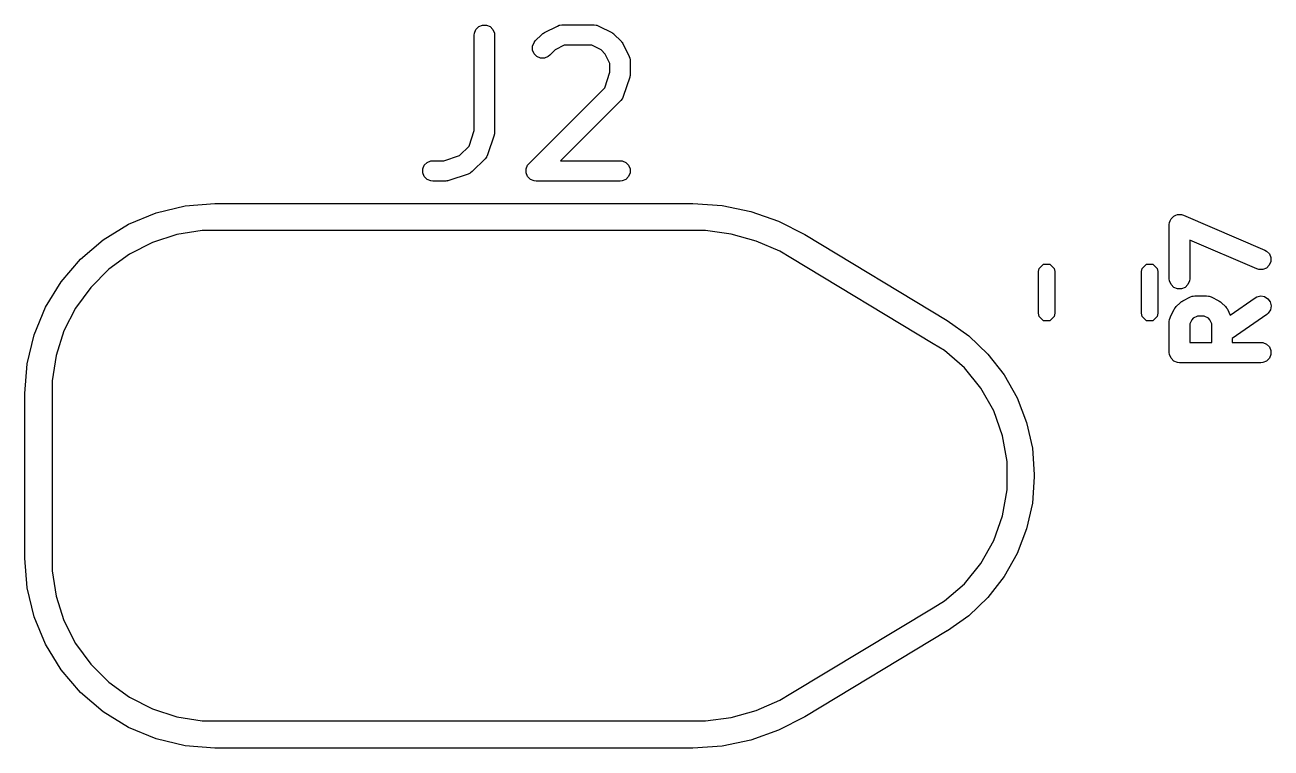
# Model space of a CAD drawing. Extents: x 53 to 255, y -141 to -27.
# Drawn here: x 98.57 to 107.75, y -123.15 to -117.82 of the extents above; entities that cross this region are included whole.
import ezdxf

# ---------------------------------------------------------------- set-up
doc = ezdxf.new("R2010")
doc.units = 0
doc.layers.add('BLACK', color=7, linetype='CONTINUOUS')

msp = doc.modelspace()

# ---------------------------------------------------------------- linework, layer by layer
at = {"layer": 'BLACK', "linetype": 'CONTINUOUS'}
for p, q in [((101.911487, -117.836025), (101.938523, -117.824826)), ((101.938523, -117.824826), (101.967787, -117.824826)), ((101.967787, -117.824826), (101.994823, -117.836025)), ((102.395805, -117.878922), (102.491043, -117.831303)), ((102.491043, -117.831303), (102.504774, -117.826048)), ((102.504774, -117.826048), (102.507463, -117.825856)), ((102.507463, -117.825856), (102.509952, -117.824826)), ((102.509952, -117.824826), (102.524584, -117.823385)), ((102.524584, -117.823385), (102.762679, -117.823385)), ((102.762679, -117.823385), (102.777311, -117.824826)), ((102.777311, -117.824826), (102.7798, -117.825857)), ((102.7798, -117.825857), (102.782488, -117.826048)), ((102.782488, -117.826048), (102.79622, -117.831303)), ((102.79622, -117.831303), (102.891458, -117.878922)), ((101.878155, -117.898385), (101.879596, -117.883753)), ((101.878155, -118.6005), (101.878155, -117.898385)), ((101.879596, -117.883753), (101.890795, -117.856717)), ((101.890795, -117.856717), (101.911487, -117.836025)), ((101.994823, -117.836025), (102.015515, -117.856717)), ((102.015515, -117.856717), (102.026714, -117.883753)), ((102.026714, -117.883753), (102.028155, -117.898385)), ((102.028155, -117.898385), (102.028155, -118.61267)), ((102.328694, -117.94059), (102.376313, -117.892971)), ((102.376313, -117.892971), (102.382062, -117.888252)), ((102.382062, -117.888252), (102.383362, -117.886754)), ((102.383362, -117.886754), (102.385621, -117.885332)), ((102.385621, -117.885332), (102.387678, -117.883644)), ((102.387678, -117.883644), (102.389505, -117.882886)), ((102.389505, -117.882886), (102.395805, -117.878922)), ((102.891458, -117.878922), (102.897757, -117.882886)), ((102.897757, -117.882886), (102.899585, -117.883644)), ((102.899585, -117.883644), (102.901641, -117.885332)), ((102.901641, -117.885332), (102.903901, -117.886754)), ((102.903901, -117.886754), (102.9052, -117.888252)), ((102.9052, -117.888252), (102.91095, -117.892971)), ((102.91095, -117.892971), (102.958569, -117.94059)), ((102.308168, -117.978992), (102.319367, -117.951955)), ((102.308168, -118.008254), (102.308168, -117.978992)), ((102.319367, -118.035291), (102.308168, -118.008254)), ((102.319367, -117.951955), (102.328694, -117.94059)), ((102.473773, -118.007643), (102.43476, -118.046656)), ((102.542289, -117.973385), (102.473773, -118.007643)), ((102.744974, -117.973385), (102.542289, -117.973385)), ((102.81349, -118.007643), (102.744974, -117.973385)), ((102.843897, -118.03805), (102.81349, -118.007643)), ((102.958569, -117.94059), (102.963287, -117.946339)), ((102.963287, -117.946339), (102.964786, -117.947639)), ((102.964786, -117.947639), (102.966207, -117.949898)), ((102.966207, -117.949898), (102.967896, -117.951955)), ((102.967896, -117.951955), (102.968653, -117.953782)), ((102.968653, -117.953782), (102.972618, -117.960082)), ((102.972618, -117.960082), (103.020237, -118.05532)), ((102.340059, -118.055983), (102.319367, -118.035291)), ((102.367096, -118.067182), (102.340059, -118.055983)), ((102.396358, -118.067182), (102.367096, -118.067182)), ((102.423395, -118.055983), (102.396358, -118.067182)), ((102.43476, -118.046656), (102.423395, -118.055983)), ((102.878155, -118.106566), (102.843897, -118.03805)), ((102.878155, -118.171929), (102.878155, -118.106566)), ((103.020237, -118.05532), (103.025492, -118.069051)), ((103.025492, -118.069051), (103.025683, -118.07174)), ((103.025683, -118.07174), (103.026714, -118.074229)), ((103.026714, -118.074229), (103.028155, -118.088861)), ((103.028155, -118.088861), (103.028155, -118.184099)), ((102.839983, -118.286442), (102.878155, -118.171929)), ((103.025955, -118.200561), (103.024306, -118.207817)), ((103.026714, -118.198731), (103.025955, -118.200561)), ((103.026975, -118.196077), (103.026714, -118.198731)), ((103.027566, -118.19348), (103.026975, -118.196077)), ((103.028155, -118.184099), (103.027425, -118.191505)), ((103.027425, -118.191505), (103.027566, -118.19348)), ((102.281075, -118.845352), (102.839983, -118.286442)), ((103.024306, -118.207817), (102.976687, -118.350673)), ((102.958569, -118.379989), (102.515174, -118.823385)), ((102.967897, -118.368624), (102.958569, -118.379989)), ((102.968928, -118.366133), (102.967897, -118.368624)), ((102.970693, -118.364099), (102.968928, -118.366133)), ((102.976687, -118.350673), (102.970693, -118.364099)), ((101.839983, -118.715013), (101.878155, -118.6005)), ((102.024306, -118.636388), (101.976687, -118.779244)), ((102.025955, -118.629132), (102.024306, -118.636388)), ((102.026714, -118.627302), (102.025955, -118.629132)), ((102.026975, -118.624648), (102.026714, -118.627302)), ((102.027566, -118.622051), (102.026975, -118.624648)), ((102.028155, -118.61267), (102.027425, -118.620076)), ((102.027425, -118.620076), (102.027566, -118.622051)), ((101.769784, -118.785213), (101.839983, -118.715013)), ((101.509843, -118.856717), (101.530535, -118.836025)), ((101.530535, -118.836025), (101.557571, -118.824826)), ((101.557571, -118.824826), (101.572203, -118.823385)), ((101.572203, -118.823385), (101.655271, -118.823385)), ((101.655271, -118.823385), (101.769784, -118.785213)), ((101.95857, -118.808559), (101.863331, -118.903799)), ((101.967897, -118.797194), (101.95857, -118.808559)), ((101.968927, -118.794705), (101.967897, -118.797194)), ((101.970693, -118.79267), (101.968927, -118.794705)), ((101.976687, -118.779244), (101.970693, -118.79267)), ((102.515174, -118.823385), (102.953155, -118.823385)), ((102.953155, -118.823385), (102.967787, -118.824826)), ((102.967787, -118.824826), (102.994823, -118.836025)), ((102.994823, -118.836025), (103.015515, -118.856717)), ((101.498644, -118.883753), (101.509843, -118.856717)), ((101.498644, -118.913017), (101.498644, -118.883753)), ((101.509843, -118.940053), (101.498644, -118.913017)), ((101.834015, -118.921917), (101.691158, -118.969536)), ((101.84744, -118.915923), (101.834015, -118.921917)), ((101.849475, -118.914157), (101.84744, -118.915923)), ((101.851966, -118.913126), (101.849475, -118.914157)), ((101.863331, -118.903799), (101.851966, -118.913126)), ((102.260549, -118.883753), (102.271748, -118.856717)), ((102.260549, -118.913017), (102.260549, -118.883753)), ((102.271748, -118.940053), (102.260549, -118.913017)), ((102.271748, -118.856717), (102.281075, -118.845352)), ((103.015515, -118.856717), (103.026714, -118.883753)), ((103.026714, -118.913017), (103.015515, -118.940053)), ((103.026714, -118.883753), (103.026714, -118.913017)), ((101.530535, -118.960745), (101.509843, -118.940053)), ((101.557571, -118.971944), (101.530535, -118.960745)), ((101.572203, -118.973385), (101.557571, -118.971944)), ((101.667441, -118.973385), (101.572203, -118.973385)), ((101.674846, -118.972655), (101.667441, -118.973385)), ((101.676821, -118.972796), (101.674846, -118.972655)), ((101.679418, -118.972205), (101.676821, -118.972796)), ((101.682073, -118.971944), (101.679418, -118.972205)), ((101.683904, -118.971185), (101.682073, -118.971944)), ((101.691158, -118.969536), (101.683904, -118.971185)), ((102.29244, -118.960745), (102.271748, -118.940053)), ((102.319476, -118.971944), (102.29244, -118.960745)), ((102.334108, -118.973385), (102.319476, -118.971944)), ((102.953155, -118.973385), (102.334108, -118.973385)), ((102.967787, -118.971944), (102.953155, -118.973385)), ((102.994823, -118.960745), (102.967787, -118.971944)), ((103.015515, -118.940053), (102.994823, -118.960745)), ((99.33141, -119.29068), (99.53437, -119.206611)), ((99.53437, -119.206611), (99.747983, -119.155327)), ((99.747983, -119.155327), (99.965828, -119.13818)), ((99.965828, -119.13818), (99.966988, -119.138066)), ((99.966988, -119.138066), (99.966989, -119.138066)), ((99.966989, -119.138066), (103.488881, -119.138066)), ((103.488881, -119.138066), (103.488883, -119.138066)), ((103.488883, -119.138066), (103.705192, -119.152753)), ((103.705192, -119.152753), (103.917533, -119.196548)), ((103.917533, -119.196548), (104.122003, -119.268648)), ((99.1441, -119.405463), (99.33141, -119.29068)), ((104.122003, -119.268648), (104.314849, -119.367729)), ((107.00126, -119.293565), (107.002701, -119.278933)), ((107.00126, -119.693565), (107.00126, -119.293565)), ((107.002701, -119.278933), (107.002879, -119.278502)), ((107.002879, -119.278502), (107.002885, -119.278038)), ((107.002885, -119.278038), (107.008473, -119.264997)), ((107.008473, -119.264997), (107.0139, -119.251897)), ((107.0139, -119.251897), (107.014228, -119.251568)), ((107.014228, -119.251568), (107.014412, -119.25114)), ((107.014412, -119.25114), (107.024572, -119.241224)), ((107.024572, -119.241224), (107.034592, -119.231205)), ((107.034592, -119.231205), (107.035022, -119.231026)), ((107.035022, -119.231026), (107.035356, -119.230701)), ((107.035356, -119.230701), (107.048538, -119.225427)), ((107.048538, -119.225427), (107.061628, -119.220006)), ((107.061628, -119.220006), (107.062094, -119.220006)), ((107.062094, -119.220006), (107.062526, -119.219833)), ((107.062526, -119.219833), (107.076706, -119.220006)), ((107.076706, -119.220006), (107.090892, -119.220006)), ((107.090892, -119.220006), (107.091322, -119.220184)), ((107.091322, -119.220184), (107.091787, -119.22019)), ((107.091787, -119.22019), (107.105804, -119.224629)), ((107.105804, -119.224629), (107.705804, -119.481772)), ((99.685993, -119.367638), (99.506355, -119.426006)), ((99.872549, -119.338089), (99.685993, -119.367638)), ((99.96699, -119.338089), (99.872549, -119.338089)), ((103.488881, -119.338066), (99.96699, -119.338066)), ((99.96699, -119.338066), (99.96699, -119.338089)), ((103.488882, -119.338066), (103.488881, -119.338065)), ((103.488881, -119.338065), (103.488881, -119.338066)), ((103.583959, -119.338018), (103.488882, -119.338066)), ((103.772366, -119.363723), (103.583959, -119.338018)), ((103.955568, -119.414663), (103.772366, -119.363723)), ((104.314849, -119.367729), (104.314842, -119.367742)), ((104.314842, -119.367742), (104.314844, -119.367743)), ((104.314844, -119.367743), (105.364987, -120.000717)), ((98.977051, -119.548135), (99.1441, -119.405463)), ((99.506355, -119.426006), (99.33806, -119.511756)), ((104.130202, -119.489903), (103.955568, -119.414663)), ((107.646716, -119.619644), (107.15126, -119.407305)), ((107.15126, -119.407305), (107.15126, -119.693565)), ((107.705804, -119.481772), (107.718686, -119.488861)), ((98.834377, -119.715181), (98.977051, -119.548135)), ((99.33806, -119.511756), (99.185251, -119.622778)), ((104.211478, -119.538943), (104.130202, -119.489903)), ((104.211598, -119.539033), (104.211478, -119.538943)), ((105.261743, -120.172008), (104.211598, -119.539033)), ((107.718686, -119.488861), (107.739124, -119.509804)), ((107.749636, -119.566236), (107.738108, -119.593133)), ((107.739124, -119.509804), (107.749992, -119.536974)), ((107.749992, -119.536974), (107.749636, -119.566236)), ((99.185251, -119.622778), (99.05169, -119.756336)), ((106.036489, -119.639925), (106.041056, -119.616964)), ((106.036489, -119.947207), (106.036489, -119.639925)), ((106.041056, -119.616964), (106.073528, -119.584492)), ((106.073528, -119.584492), (106.11945, -119.584492)), ((106.11945, -119.584492), (106.151922, -119.616964)), ((106.151922, -119.616964), (106.156489, -119.639925)), ((106.156489, -119.639925), (106.156489, -119.947207)), ((106.796489, -119.639925), (106.801056, -119.616964)), ((106.796489, -119.947207), (106.796489, -119.639925)), ((106.801056, -119.616964), (106.833528, -119.584492)), ((106.833528, -119.584492), (106.87945, -119.584492)), ((106.87945, -119.584492), (106.911922, -119.616964)), ((106.911922, -119.616964), (106.916489, -119.639925)), ((106.916489, -119.639925), (106.916489, -119.947207)), ((107.660733, -119.624083), (107.646716, -119.619644)), ((107.689994, -119.62444), (107.660733, -119.624083)), ((107.717164, -119.613572), (107.689994, -119.62444)), ((107.738108, -119.593133), (107.717164, -119.613572)), ((98.71959, -119.90249), (98.834377, -119.715181)), ((99.05169, -119.756336), (98.940666, -119.909144)), ((107.002701, -119.708197), (107.00126, -119.693565)), ((107.0139, -119.735233), (107.002701, -119.708197)), ((107.034592, -119.755925), (107.0139, -119.735233)), ((107.061628, -119.767124), (107.034592, -119.755925)), ((107.117928, -119.755925), (107.090892, -119.767124)), ((107.13862, -119.735233), (107.117928, -119.755925)), ((107.149819, -119.708197), (107.13862, -119.735233)), ((107.15126, -119.693565), (107.149819, -119.708197)), ((107.090892, -119.767124), (107.061628, -119.767124)), ((107.099862, -119.855055), (107.157004, -119.826483)), ((107.157004, -119.826483), (107.170736, -119.821228)), ((107.170736, -119.821228), (107.173425, -119.821036)), ((107.173425, -119.821036), (107.175914, -119.820006)), ((107.175914, -119.820006), (107.190546, -119.818565)), ((107.190546, -119.818565), (107.27626, -119.818565)), ((107.27626, -119.818565), (107.290892, -119.820006)), ((107.290892, -119.820006), (107.29338, -119.821036)), ((107.29338, -119.821036), (107.29607, -119.821228)), ((107.29607, -119.821228), (107.309801, -119.826483)), ((107.309801, -119.826483), (107.366944, -119.855055)), ((107.450498, -119.960049), (107.63325, -119.832123)), ((107.63325, -119.832123), (107.646063, -119.824913)), ((107.646063, -119.824913), (107.674634, -119.818583)), ((107.674634, -119.818583), (107.703452, -119.823668)), ((107.703452, -119.823668), (107.728131, -119.839395)), ((107.728131, -119.839395), (107.744912, -119.863369)), ((98.635518, -120.105449), (98.71959, -119.90249)), ((98.940666, -119.909144), (98.854913, -120.077437)), ((107.009178, -119.97431), (107.037749, -119.917167)), ((107.037749, -119.917167), (107.041712, -119.910869)), ((107.041712, -119.910869), (107.042471, -119.909039)), ((107.042471, -119.909039), (107.044161, -119.906979)), ((107.044161, -119.906979), (107.045581, -119.904724)), ((107.045581, -119.904724), (107.047078, -119.903425)), ((107.047078, -119.903425), (107.051799, -119.897674)), ((107.051799, -119.897674), (107.080371, -119.869103)), ((107.080371, -119.869103), (107.086122, -119.864382)), ((107.086122, -119.864382), (107.087419, -119.862888)), ((107.087419, -119.862888), (107.089672, -119.861469)), ((107.089672, -119.861469), (107.091736, -119.859776)), ((107.091736, -119.859776), (107.093567, -119.859017)), ((107.093567, -119.859017), (107.099862, -119.855055)), ((107.366944, -119.855055), (107.37324, -119.859018)), ((107.37324, -119.859018), (107.375071, -119.859777)), ((107.375071, -119.859777), (107.377132, -119.861468)), ((107.377132, -119.861468), (107.379387, -119.862888)), ((107.379387, -119.862888), (107.380683, -119.864383)), ((107.380683, -119.864383), (107.386436, -119.869104)), ((107.386436, -119.869104), (107.415007, -119.897675)), ((107.415007, -119.897675), (107.419727, -119.903427)), ((107.419727, -119.903427), (107.421223, -119.904724)), ((107.421223, -119.904724), (107.422642, -119.906978)), ((107.422642, -119.906978), (107.424334, -119.90904)), ((107.424334, -119.90904), (107.425092, -119.91087)), ((107.425092, -119.91087), (107.429056, -119.917167)), ((107.429056, -119.917167), (107.450498, -119.960049)), ((107.73043, -119.945436), (107.719269, -119.955008)), ((107.746156, -119.920758), (107.73043, -119.945436)), ((107.744912, -119.863369), (107.751242, -119.89194)), ((107.751242, -119.89194), (107.746156, -119.920758)), ((105.364987, -120.000717), (105.364989, -120.000718)), ((105.364989, -120.000718), (105.364988, -120.000718)), ((105.364988, -120.000718), (105.523732, -120.113066)), ((106.041056, -119.970168), (106.036489, -119.947207)), ((106.073528, -120.00264), (106.041056, -119.970168)), ((106.11945, -120.00264), (106.073528, -120.00264)), ((106.151922, -119.970168), (106.11945, -120.00264)), ((106.156489, -119.947207), (106.151922, -119.970168)), ((106.801056, -119.970168), (106.796489, -119.947207)), ((106.833528, -120.00264), (106.801056, -119.970168)), ((106.87945, -120.00264), (106.833528, -120.00264)), ((106.911922, -119.970168), (106.87945, -120.00264)), ((106.916489, -119.947207), (106.911922, -119.970168)), ((107.00126, -120.007851), (107.002701, -119.993219)), ((107.00126, -120.236422), (107.00126, -120.007851)), ((107.002701, -119.993219), (107.003732, -119.990729)), ((107.003732, -119.990729), (107.003923, -119.988042)), ((107.003923, -119.988042), (107.009178, -119.97431)), ((107.166469, -119.995136), (107.15126, -120.025555)), ((107.15126, -120.025555), (107.15126, -120.161422)), ((107.177829, -119.983776), (107.166469, -119.995136)), ((107.208251, -119.968565), (107.177829, -119.983776)), ((107.258554, -119.968565), (107.208251, -119.968565)), ((107.288976, -119.983776), (107.258554, -119.968565)), ((107.300335, -119.995135), (107.288976, -119.983776)), ((107.315546, -120.025556), (107.300335, -119.995135)), ((107.315546, -120.161422), (107.315546, -120.025556)), ((107.719269, -119.955008), (107.465546, -120.132614)), ((98.58423, -120.319061), (98.635518, -120.105449)), ((98.854913, -120.077437), (98.796542, -120.257074)), ((105.523732, -120.113066), (105.664321, -120.247441)), ((105.261743, -120.172009), (105.261743, -120.172008)), ((105.34447, -120.221961), (105.261743, -120.172009)), ((107.15126, -120.161422), (107.315546, -120.161422)), ((107.465546, -120.132614), (107.465546, -120.161422)), ((107.465546, -120.161422), (107.67626, -120.161422)), ((107.67626, -120.161422), (107.690892, -120.162863)), ((107.690892, -120.162863), (107.717928, -120.174062)), ((107.717928, -120.174062), (107.73862, -120.194754)), ((107.73862, -120.194754), (107.749819, -120.22179)), ((107.749819, -120.22179), (107.749819, -120.251054)), ((98.796542, -120.257074), (98.766991, -120.44363)), ((105.490559, -120.348506), (105.34447, -120.221961)), ((105.664321, -120.247441), (105.783725, -120.400948)), ((107.002701, -120.251054), (107.00126, -120.236422)), ((107.0139, -120.27809), (107.002701, -120.251054)), ((107.034592, -120.298782), (107.0139, -120.27809)), ((107.061628, -120.309981), (107.034592, -120.298782)), ((107.07626, -120.311422), (107.061628, -120.309981)), ((107.67626, -120.311422), (107.07626, -120.311422)), ((107.690892, -120.309981), (107.67626, -120.311422)), ((107.717928, -120.298782), (107.690892, -120.309981)), ((107.73862, -120.27809), (107.717928, -120.298782)), ((107.749819, -120.251054), (107.73862, -120.27809)), ((98.566989, -120.538066), (98.58423, -120.319061)), ((105.612925, -120.498114), (105.490559, -120.348506)), ((105.783725, -120.400948), (105.879372, -120.57028)), ((98.766991, -120.44363), (98.766989, -120.538066)), ((98.566989, -120.538067), (98.566989, -120.538066)), ((98.566989, -121.749065), (98.566989, -120.538067)), ((98.766989, -120.538066), (98.766989, -120.538067)), ((98.766989, -120.538067), (98.766989, -121.749065)), ((105.707981, -120.6664), (105.612925, -120.498114)), ((105.879372, -120.57028), (105.949202, -120.751789)), ((105.772942, -120.848432), (105.707981, -120.6664)), ((105.949202, -120.751789), (105.991709, -120.941565)), ((105.805904, -121.038877), (105.772942, -120.848432)), ((105.991709, -120.941565), (106.005949, -121.135112)), ((105.805979, -121.135516), (105.805904, -121.038877)), ((105.805989, -121.135516), (105.805979, -121.135516)), ((105.805989, -121.135517), (105.805989, -121.135516)), ((105.805989, -121.151614), (105.805989, -121.135517)), ((106.005949, -121.135112), (106.005989, -121.135517)), ((106.005989, -121.135517), (106.005989, -121.151615)), ((105.805912, -121.248252), (105.805989, -121.151614)), ((106.005989, -121.151616), (105.991714, -121.345569)), ((106.005989, -121.151615), (106.005989, -121.151616)), ((105.772945, -121.438695), (105.805912, -121.248252)), ((105.991714, -121.345569), (105.949202, -121.535343)), ((105.70798, -121.620726), (105.772945, -121.438695)), ((105.949202, -121.535343), (105.879369, -121.716849)), ((105.612921, -121.789009), (105.70798, -121.620726)), ((98.567214, -121.75135), (98.566989, -121.749065)), ((98.584264, -121.968068), (98.567214, -121.75135)), ((98.766989, -121.749065), (98.766989, -121.749068)), ((98.766989, -121.749068), (98.767034, -121.749068)), ((98.767034, -121.749068), (98.767031, -121.843508)), ((105.879369, -121.716849), (105.783719, -121.886179)), ((98.767031, -121.843508), (98.796574, -122.030064)), ((105.490553, -121.938614), (105.612921, -121.789009)), ((105.344462, -122.065156), (105.490553, -121.938614)), ((105.783719, -121.886179), (105.664313, -122.039683)), ((98.635543, -122.181682), (98.584264, -121.968068)), ((98.796574, -122.030064), (98.854937, -122.209702)), ((105.664313, -122.039683), (105.523723, -122.174055)), ((104.211598, -122.748099), (105.261743, -122.115124)), ((105.261735, -122.115108), (105.344462, -122.065156)), ((105.261745, -122.115123), (105.261735, -122.115108)), ((105.261743, -122.115124), (105.261745, -122.115123)), ((98.719607, -122.384644), (98.635543, -122.181682)), ((98.854937, -122.209702), (98.940684, -122.377998)), ((105.523723, -122.174055), (105.365573, -122.285977)), ((105.364985, -122.286415), (104.314844, -122.919389)), ((105.364987, -122.286415), (105.364985, -122.286415)), ((105.364988, -122.286414), (105.364986, -122.286414)), ((105.364986, -122.286414), (105.364987, -122.286415)), ((105.365573, -122.285977), (105.364988, -122.286414)), ((98.834387, -122.571957), (98.719607, -122.384644)), ((98.940684, -122.377998), (99.051702, -122.530808)), ((98.977057, -122.739008), (98.834387, -122.571957)), ((99.051702, -122.530808), (99.185259, -122.66437)), ((99.185259, -122.66437), (99.338065, -122.775394)), ((99.144102, -122.881683), (98.977057, -122.739008)), ((99.338065, -122.775394), (99.506358, -122.861146)), ((104.130195, -122.797219), (104.211598, -122.748099)), ((99.331411, -122.99647), (99.144102, -122.881683)), ((99.506358, -122.861146), (99.685993, -122.919516)), ((103.772363, -122.923403), (103.955564, -122.872461)), ((103.955564, -122.872461), (104.130195, -122.797219)), ((99.685993, -122.919516), (99.872548, -122.949066)), ((99.872548, -122.949066), (99.966989, -122.949066)), ((99.966989, -122.949066), (103.488881, -122.949066)), ((103.488881, -122.949066), (103.488882, -122.949066)), ((103.488882, -122.949066), (103.488882, -122.949061)), ((103.488882, -122.949061), (103.583958, -122.949109)), ((103.583958, -122.949109), (103.772363, -122.923403)), ((104.314844, -122.919389), (104.122, -123.018474)), ((99.53437, -123.080541), (99.331411, -122.99647)), ((104.122, -123.018474), (103.917531, -123.090577)), ((99.747982, -123.131828), (99.53437, -123.080541)), ((99.966987, -123.149066), (99.747982, -123.131828)), ((99.966989, -123.149066), (99.966987, -123.149065)), ((99.966987, -123.149065), (99.966987, -123.149066)), ((103.48888, -123.149066), (99.966989, -123.149066)), ((103.488881, -123.149066), (103.48888, -123.149066)), ((103.489046, -123.149049), (103.488881, -123.149066)), ((103.705191, -123.134374), (103.489046, -123.149049)), ((103.917531, -123.090577), (103.705191, -123.134374))]:
    msp.add_line(p, q, dxfattribs=at)

doc.saveas('drawing.dxf')
